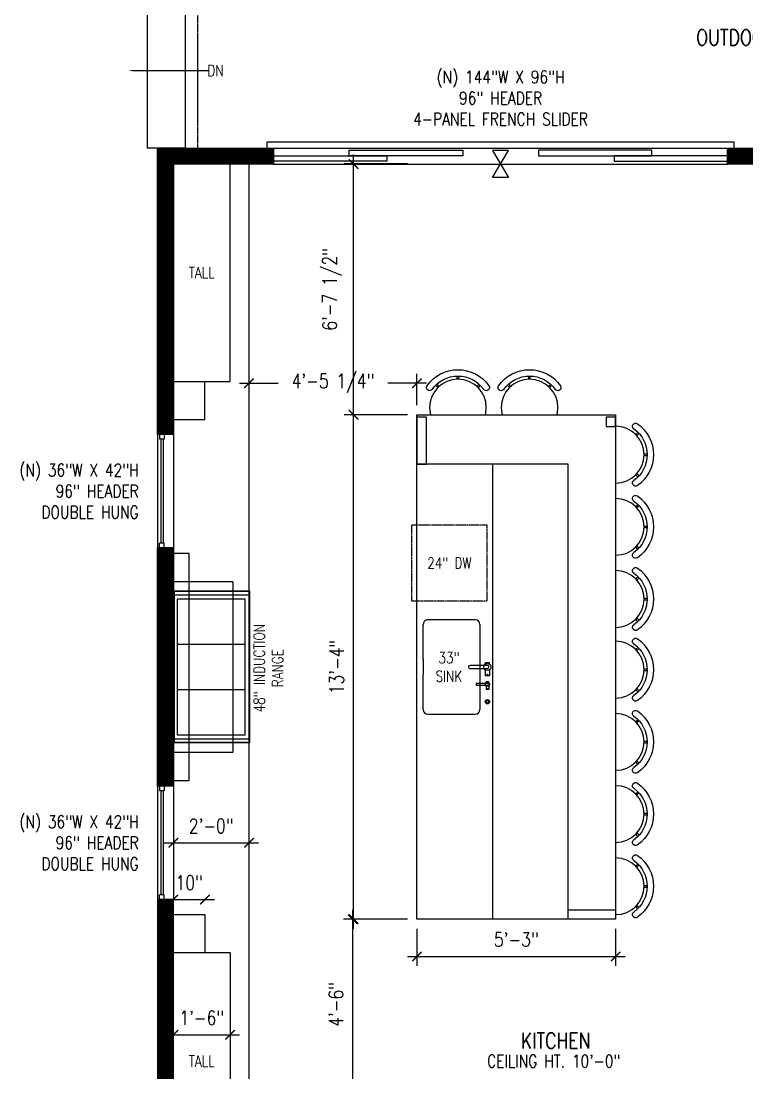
# Model space of a CAD drawing. Header units: inches. Extents: x -1 to 4116, y -71 to 1384.
# Drawn here: x 788 to 1018.2, y 713.4 to 1047 of the extents above; entities that cross this region are included whole.
import ezdxf
from ezdxf import colors
from ezdxf.entities.mleader import LeaderData, LeaderLine
from ezdxf.enums import TextEntityAlignment as Align
from ezdxf.math import Vec2, Vec3

# ---------------------------------------------------------------- set-up
doc = ezdxf.new("R2010")
doc.units = ezdxf.units.IN
doc.header["$MEASUREMENT"] = 0
for name, pattern in [('Center 1_4_', [0.53125, 0.25, -0.09375, 0.09375, -0.09375]), ('DASHDOT', [1, 0.5, -0.25, 0, -0.25]), ('DASHED2', [0.375, 0.25, -0.125]), ('HIDDEN2', [0.1875, 0.125, -0.0625])]:
    doc.linetypes.add(name, pattern=pattern)
doc.layers.get('DEFPOINTS').update_dxf_attribs({"color": 92, "lineweight": 15})
for name, color, linetype in [('A-ANNO', 3, 'Continuous'), ('A-ANNO - NEW', 3, 'Continuous'), ('A-ANNO-CLNG-HT-NEW', 2, 'Continuous'), ('A-ANNO-ROOMTAG-NEW', 2, 'Continuous'), ('A-APPL-NEWW', 1, 'Continuous'), ('A-CASE-BLW', 1, 'HIDDEN2'), ('A-CASE-NEW', 2, 'Continuous'), ('A-CASE-OVER', 1, 'HIDDEN2'), ('A-CLNG-HEAD', 1, 'HIDDEN2'), ('A-DIM-CONS', 2, 'Continuous'), ('A-DOOR-NEW', 2, 'Continuous'), ('A-FLOR-ABOVE', 1, 'DASHDOT'), ('A-FLOR-SILL', 8, 'Continuous'), ('A-FURN', 8, 'Continuous'), ('A-GLAZ', 1, 'Continuous'), ('A-PFIX', 2, 'Continuous'), ('A-WALL-HTCH-F', 252, 'Continuous'), ('A-WALL-NEW', 4, 'Continuous')]:
    doc.layers.add(name, color=color, linetype=linetype)
doc.layers.add('A-FLOR-LEVL', color=2, linetype='Continuous', plot=False)
doc.styles.add('ccTXT', font='ROMANS.shx', dxfattribs={"width": 0.8})
doc.dimstyles.new('DIM48$0', dxfattribs={"dimscale": 48, "dimtxt": 0.09375, "dimasz": 0.0625, "dimexe": 0.0625, "dimexo": 0.0625, "dimgap": 0.0625, "dimtad": 0, "dimdec": 8, "dimrnd": 0.125, "dimzin": 3, "dimdsep": 46, "dimlunit": 4, "dimtxsty": 'ccTXT', "dimblk": 'ARCHTICK', "dimblk1": 'ARCHTICK', "dimblk2": 'ARCHTICK', "dimsah": 1, "dimcen": 0.09375, "dimdle": 0.0625, "dimclrd": 2, "dimclre": 1, "dimclrt": 256, "dimadec": 0, "dimazin": 0, "dimtfac": 0.6, "dimtdec": 4, "dimtix": 1, "dimtmove": 2, "dimatfit": 3, "dimldrblk": 'ARCHTICK', "dimfxl": 1, "dimtvp": 1, "dimfrac": 2, "dimtolj": 1, "dimtzin": 0, "dimarcsym": 0})

# ---------------------------------------------------------------- blocks, each defined once
blk = doc.blocks.new('*U43')
at = {"linetype": 'ByBlock'}
blk.add_lwpolyline([(0, 0), (-36, 0), (-36, -1.75), (0, -1.75)], close=True, dxfattribs=at)
blk = doc.blocks.new('*U35')
at = {"linetype": 'ByBlock'}
blk.add_lwpolyline([(0, 0), (-36, 0), (-36, -1.75), (0, -1.75)], close=True, dxfattribs=at)
blk = doc.blocks.new('*U36')
at = {"linetype": 'ByBlock'}
blk.add_lwpolyline([(0, 0), (-36, 0), (-36, -1.75), (0, -1.75)], close=True, dxfattribs=at)
blk = doc.blocks.new('*U37')
at = {"linetype": 'ByBlock'}
blk.add_lwpolyline([(0, 0), (-36, 0), (-36, -1.75), (0, -1.75)], close=True, dxfattribs=at)
blk = doc.blocks.new('*U4')
for p, q in [((0, 5), (36, 5)), ((0, 5), (36, 5)), ((0, 2.875), (0, 4.375)), ((0, 4.375), (1.5, 4.375)), ((1.5, 2.875), (1.5, 4.375)), ((1.5, 4), (34.5, 4)), ((34.5, 2.875), (34.5, 4.375)), ((36, 4.375), (34.5, 4.375)), ((36, 2.875), (36, 4.375)), ((0, 2.875), (1.5, 2.875)), ((1.5, 3.25), (34.5, 3.25)), ((36, 2.875), (34.5, 2.875))]:
    blk.add_line(p, q)
at = {"flags": 128}
for points in [[(0, 0), (0, 5), (0, 5), (0, 5)], [(36, 0), (36, 5), (36, 5), (36, 5)]]:
    blk.add_lwpolyline(points, dxfattribs=at)
at = {"layer": 'A-FLOR-SILL'}
blk.add_line((0, 0), (36, 0), dxfattribs=at)
at = {"layer": 'A-GLAZ', "color": 8}
blk.add_line((0, 0), (36, 0), dxfattribs=at)
blk = doc.blocks.new('*U22')
at = {"color": 0, "linetype": 'ByBlock'}
for p, q in [((-6.71, 16.92), (-6.01, 16.22)), ((-0.25, 18.5), (-0.25, 19.5)), ((0.25, 18.5), (0.25, 19.5)), ((6.71, 16.92), (6.01, 16.22)), ((-9.49, 14.98), (-9.49, 14.98)), ((-7.07, 16.57), (-6.36, 15.86)), ((7.07, 16.57), (6.36, 15.86)), ((9.49, 14.98), (9.49, 14.98))]:
    blk.add_line(p, q, dxfattribs=at)
blk.add_circle((0, 9.5), 9, dxfattribs=at)
for centre, radius, start, end in [((0, 9.5), 12, 35.2159, 144.7841), ((0, 9.5), 10, 35.2159, 144.7841), ((-8.99, 15.84), 1, 144.7841, 240), ((-8.99, 15.84), 1, 240, 324.7841), ((8.99, 15.84), 1, 215.2159, 300), ((8.99, 15.84), 1, 300, 35.2159)]:
    blk.add_arc(centre, radius, start, end, dxfattribs=at)
blk = doc.blocks.new('*U20')
at = {"color": 0, "linetype": 'ByBlock'}
for p, q in [((-0.9, 0.71), (-1.35, 0.71)), ((-1.35, 0.71), (-1.35, -0.71)), ((-0.5, 0), (-0.5, -5.5)), ((0.5, -5.5), (0.5, 0)), ((0.9, 0.71), (2.81, 0.71)), ((2.81, 0.71), (2.81, -0.71)), ((-0.9, -0.71), (-1.35, -0.71)), ((0.9, -0.71), (2.81, -0.71))]:
    blk.add_line(p, q, dxfattribs=at)
blk.add_circle((0, 0), 1.14, dxfattribs=at)
blk.add_circle((2.34, 0), 0.107)
for centre, start, end in [((0, 0), 0, 180), ((0, -5.5), 180, 0)]:
    blk.add_arc(centre, 0.5, start, end, dxfattribs=at)
blk = doc.blocks.new('*U236')
at = {"color": 0, "linetype": 'ByBlock'}
for p, q in [((4.5, 2.5), (4.5, 13.5)), ((22.46, 13.5), (22.46, 2.5)), ((4.5, -13.5), (4.5, -2.5)), ((22.46, -2.5), (22.46, -13.5))]:
    blk.add_line(p, q, dxfattribs=at)
at = {"color": 0}
for p, q in [((20.96, 15), (6, 15)), ((4.5, -2.5), (4.5, 2.5)), ((22.46, -2.5), (22.46, 2.5)), ((6, -15), (20.96, -15))]:
    blk.add_line(p, q, dxfattribs=at)
at = {"color": 0, "linetype": 'ByBlock'}
for centre, start, end in [((6, 13.5), 90, 180), ((20.96, 13.5), 0, 90), ((6, -13.5), 180, 270), ((20.96, -13.5), 270, 0)]:
    blk.add_arc(centre, 1.5, start, end, dxfattribs=at)
blk = doc.blocks.new('*U288')
at = {"layer": 'A-FLOR-SILL'}
blk.add_line((-72, 0), (72, 0), dxfattribs=at)
blk.add_lwpolyline([(-2.51, 4.32), (2.51, -4.32), (-2.51, -4.32), (2.51, 4.32)], close=True, dxfattribs=at)
blk = doc.blocks.new('_ArchTick')
at = {"color": 0, "linetype": 'ByBlock', "const_width": 0.15}
blk.add_lwpolyline([(-0.5, -0.5), (0.5, 0.5)], dxfattribs=at)
blk = doc.blocks.new('*D531')
at = {"layer": 'A-DIM-CONS', "color": 2, "lineweight": -2, "transparency": 16777216}
blk.add_line((893.47, 759.13), (893.47, 925.1), dxfattribs=at)
at = {"layer": 'A-DIM-CONS', "color": 1, "lineweight": -2, "transparency": 16777216}
for p, q in [((910.56, 922.1), (890.47, 922.1)), ((910.56, 762.13), (890.47, 762.13))]:
    blk.add_line(p, q, dxfattribs=at)
at = {"layer": 'DEFPOINTS', "color": 0, "transparency": 16777216}
for p in [(893.47, 922.1), (913.56, 922.1, -41), (913.56, 762.13, -41)]:
    blk.add_point(p, dxfattribs=at)
at = {"layer": 'A-DIM-CONS', "color": 2, "lineweight": -2, "transparency": 16777216, "xscale": 3, "yscale": 3, "zscale": 3}
for p, rotation in [((893.47, 922.1), 90), ((893.47, 762.13), 270)]:
    blk.add_blockref('_ArchTick', p, dxfattribs=dict(at, rotation=rotation))
at = {"layer": 'A-DIM-CONS', "transparency": 16777216, "insert": (888.12, 842.12), "char_height": 4.5, "attachment_point": 5, "rotation": 90, "style": 'ccTXT'}
blk.add_mtext('\\A1;13\'-4"', dxfattribs=at)
blk = doc.blocks.new('*D532')
at = {"layer": 'A-DIM-CONS', "color": 1, "lineweight": -2, "transparency": 16777216}
for p, q in [((913.56, 759.13), (913.56, 747.33)), ((976.56, 759.13), (976.56, 747.33))]:
    blk.add_line(p, q, dxfattribs=at)
at = {"layer": 'A-DIM-CONS', "color": 2, "lineweight": -2, "transparency": 16777216}
blk.add_line((910.56, 750.33), (979.56, 750.33), dxfattribs=at)
at = {"layer": 'DEFPOINTS', "color": 0, "transparency": 16777216}
for p in [(913.56, 762.13, -41), (976.56, 762.13, -41), (976.56, 750.33)]:
    blk.add_point(p, dxfattribs=at)
at = {"layer": 'A-DIM-CONS', "color": 2, "lineweight": -2, "transparency": 16777216, "xscale": 3, "yscale": 3, "zscale": 3, "rotation": 180}
blk.add_blockref('_ArchTick', (913.56, 750.33), dxfattribs=at)
at = {"layer": 'A-DIM-CONS', "color": 2, "lineweight": -2, "transparency": 16777216, "xscale": 3, "yscale": 3, "zscale": 3}
blk.add_blockref('_ArchTick', (976.56, 750.33), dxfattribs=at)
at = {"layer": 'A-DIM-CONS', "transparency": 16777216, "insert": (945.06, 755.68), "char_height": 4.5, "attachment_point": 5, "style": 'ccTXT'}
blk.add_mtext('\\A1;5\'-3"', dxfattribs=at)
blk = doc.blocks.new('*D533')
at = {"layer": 'A-DIM-CONS', "color": 2, "lineweight": -2, "transparency": 16777216}
blk.add_line((833.31, 786.37), (863.31, 786.37), dxfattribs=at)
at = {"layer": 'DEFPOINTS', "color": 0, "transparency": 16777216}
for p in [(836.31, 786.37, 41), (860.31, 786.37), (860.31, 786.37)]:
    blk.add_point(p, dxfattribs=at)
at = {"layer": 'A-DIM-CONS', "color": 2, "lineweight": -2, "transparency": 16777216, "xscale": 3, "yscale": 3, "zscale": 3, "rotation": 180}
blk.add_blockref('_ArchTick', (836.31, 786.37), dxfattribs=at)
at = {"layer": 'A-DIM-CONS', "color": 2, "lineweight": -2, "transparency": 16777216, "xscale": 3, "yscale": 3, "zscale": 3}
blk.add_blockref('_ArchTick', (860.31, 786.37), dxfattribs=at)
at = {"layer": 'A-DIM-CONS', "transparency": 16777216, "insert": (848.31, 791.72), "char_height": 4.5, "attachment_point": 5, "style": 'ccTXT'}
blk.add_mtext('\\A1;2\'-0"', dxfattribs=at)
blk = doc.blocks.new('*D534')
at = {"layer": 'A-DIM-CONS', "color": 2, "lineweight": -2, "transparency": 16777216}
for p, q in [((836.31, 768.37), (833.31, 768.37)), ((836.31, 768.37), (846.31, 768.37)), ((846.31, 768.37), (849.31, 768.37))]:
    blk.add_line(p, q, dxfattribs=at)
at = {"layer": 'DEFPOINTS', "color": 0, "transparency": 16777216}
for p in [(836.31, 768.37), (846.31, 768.37, -41), (846.31, 768.37)]:
    blk.add_point(p, dxfattribs=at)
at = {"layer": 'A-DIM-CONS', "color": 2, "lineweight": -2, "transparency": 16777216, "xscale": 3, "yscale": 3, "zscale": 3}
blk.add_blockref('_ArchTick', (836.31, 768.37), dxfattribs=at)
at = {"layer": 'A-DIM-CONS', "color": 2, "lineweight": -2, "transparency": 16777216, "xscale": 3, "yscale": 3, "zscale": 3, "rotation": 180}
blk.add_blockref('_ArchTick', (846.31, 768.37), dxfattribs=at)
at = {"layer": 'A-DIM-CONS', "transparency": 16777216, "insert": (841.31, 773.72), "char_height": 4.5, "attachment_point": 5, "style": 'ccTXT'}
blk.add_mtext('\\A1;10"', dxfattribs=at)
blk = doc.blocks.new('*D535')
at = {"layer": 'A-DIM-CONS', "color": 2, "lineweight": -2, "transparency": 16777216}
for p, q in [((836.31, 725.49), (833.31, 725.49)), ((836.31, 725.49), (854.31, 725.49)), ((854.31, 725.49), (857.31, 725.49))]:
    blk.add_line(p, q, dxfattribs=at)
at = {"layer": 'DEFPOINTS', "color": 0, "transparency": 16777216}
for p in [(836.31, 725.49), (854.31, 725.49, -41), (854.31, 725.49)]:
    blk.add_point(p, dxfattribs=at)
at = {"layer": 'A-DIM-CONS', "color": 2, "lineweight": -2, "transparency": 16777216, "xscale": 3, "yscale": 3, "zscale": 3}
blk.add_blockref('_ArchTick', (836.31, 725.49), dxfattribs=at)
at = {"layer": 'A-DIM-CONS', "color": 2, "lineweight": -2, "transparency": 16777216, "xscale": 3, "yscale": 3, "zscale": 3, "rotation": 180}
blk.add_blockref('_ArchTick', (854.31, 725.49), dxfattribs=at)
at = {"layer": 'A-DIM-CONS', "transparency": 16777216, "insert": (845.31, 730.85), "char_height": 4.5, "attachment_point": 5, "style": 'ccTXT'}
blk.add_mtext('\\A1;1\'-6"', dxfattribs=at)
blk = doc.blocks.new('*D536')
at = {"layer": 'A-DIM-CONS', "color": 2, "lineweight": -2, "transparency": 16777216}
blk.add_line((893.22, 705.12), (893.22, 765.13), dxfattribs=at)
at = {"layer": 'A-DIM-CONS', "color": 1, "lineweight": -2, "transparency": 16777216}
for p, q in [((910.56, 762.13), (890.22, 762.13)), ((904.56, 708.12), (890.22, 708.12))]:
    blk.add_line(p, q, dxfattribs=at)
at = {"layer": 'DEFPOINTS', "color": 0, "transparency": 16777216}
for p in [(893.22, 762.13), (913.56, 762.13, -41), (907.56, 708.12)]:
    blk.add_point(p, dxfattribs=at)
at = {"layer": 'A-DIM-CONS', "color": 2, "lineweight": -2, "transparency": 16777216, "xscale": 3, "yscale": 3, "zscale": 3}
for p, rotation in [((893.22, 762.13), 90), ((893.22, 708.12), 270)]:
    blk.add_blockref('_ArchTick', p, dxfattribs=dict(at, rotation=rotation))
at = {"layer": 'A-DIM-CONS', "transparency": 16777216, "insert": (887.87, 735.12), "char_height": 4.5, "attachment_point": 5, "rotation": 90, "style": 'ccTXT'}
blk.add_mtext('\\A1;4\'-6"', dxfattribs=at)
blk = doc.blocks.new('*D537')
at = {"layer": 'A-DIM-CONS', "color": 2, "lineweight": -2, "transparency": 16777216}
blk.add_line((893.47, 919.1), (893.47, 1004.62), dxfattribs=at)
at = {"layer": 'A-DIM-CONS', "color": 1, "lineweight": -2, "transparency": 16777216}
for p, q in [((910.56, 1001.62), (890.47, 1001.62)), ((910.56, 922.1), (890.47, 922.1))]:
    blk.add_line(p, q, dxfattribs=at)
at = {"layer": 'DEFPOINTS', "color": 0, "transparency": 16777216}
for p in [(893.47, 1001.62), (913.56, 1001.62), (913.56, 922.1, -41)]:
    blk.add_point(p, dxfattribs=at)
at = {"layer": 'A-DIM-CONS', "color": 2, "lineweight": -2, "transparency": 16777216, "xscale": 3, "yscale": 3, "zscale": 3}
for p, rotation in [((893.47, 1001.62), 90), ((893.47, 922.1), 270)]:
    blk.add_blockref('_ArchTick', p, dxfattribs=dict(at, rotation=rotation))
at = {"layer": 'A-DIM-CONS', "transparency": 16777216, "insert": (886.62, 961.86), "char_height": 4.5, "attachment_point": 5, "rotation": 90, "style": 'ccTXT'}
blk.add_mtext('\\A1;6\'-7 1/2"', dxfattribs=at)
blk = doc.blocks.new('*D538')
at = {"layer": 'A-DIM-CONS', "color": 1, "lineweight": -2, "transparency": 16777216}
blk.add_line((913.56, 925.1), (913.56, 935.08), dxfattribs=at)
at = {"layer": 'A-DIM-CONS', "color": 2, "lineweight": -2, "transparency": 16777216}
for p, q in [((857.31, 932.08), (869.54, 932.08)), ((916.56, 932.08), (904.34, 932.08))]:
    blk.add_line(p, q, dxfattribs=at)
at = {"layer": 'DEFPOINTS', "color": 0, "transparency": 16777216}
for p in [(860.31, 932.08), (860.31, 932.08), (913.56, 922.1, -41)]:
    blk.add_point(p, dxfattribs=at)
at = {"layer": 'A-DIM-CONS', "color": 2, "lineweight": -2, "transparency": 16777216, "xscale": 3, "yscale": 3, "zscale": 3, "rotation": 180}
blk.add_blockref('_ArchTick', (860.31, 932.08), dxfattribs=at)
at = {"layer": 'A-DIM-CONS', "color": 2, "lineweight": -2, "transparency": 16777216, "xscale": 3, "yscale": 3, "zscale": 3}
blk.add_blockref('_ArchTick', (913.56, 932.08), dxfattribs=at)
at = {"layer": 'A-DIM-CONS', "transparency": 16777216, "insert": (886.94, 932.08), "char_height": 4.5, "attachment_point": 5, "style": 'ccTXT'}
blk.add_mtext('\\A1;4\'-5 1/4"', dxfattribs=at)

msp = doc.modelspace()

# ---------------------------------------------------------------- hatches: boundary and pattern name
at = {"layer": 'A-WALL-HTCH-F'}
h = msp.add_hatch(dxfattribs=at)
h.set_pattern_fill('ANSI31', color=256)
h.set_pattern_definition([(45, (344.39756, 69.81976), (-0.088388348, 0.088388348), [])])
h.paths.add_polyline_path([(868.06377117, 1221.86544828), (844.06377117, 1221.86544828), (844.06377117, 1197.86544828), (868.06377117, 1197.86544828)])
h.paths.add_polyline_path([(864.56377117, 1201.36544828), (847.56377117, 1201.36544828), (847.56377117, 1218.36544828), (864.56377117, 1218.36544828)], flags=16)
h.paths.add_polyline_path([(1028.06377117, 1221.86544828), (1004.06377117, 1221.86544828), (1004.06377117, 1197.86544828), (1028.06377117, 1197.86544828)])
h.paths.add_polyline_path([(1007.56377117, 1218.36544828), (1024.56377117, 1218.36544828), (1024.56377117, 1201.36544828), (1007.56377117, 1201.36544828)], flags=16)
h.paths.add_polyline_path([(1188.06377117, 1221.86544828), (1164.06377117, 1221.86544828), (1164.06377117, 1197.86544828), (1188.06377117, 1197.86544828)])
h.paths.add_polyline_path([(1167.56377117, 1218.36544828), (1184.56377117, 1218.36544828), (1184.56377117, 1201.36544828), (1167.56377117, 1201.36544828)], flags=16)
h.paths.add_polyline_path([(1044.06377117, 273.86544828), (1020.06377117, 273.86544828), (1020.06377117, 249.86544828), (1044.06377117, 249.86544828)])
h.paths.add_polyline_path([(1040.56377117, 253.36544828), (1023.56377117, 253.36544828), (1023.56377117, 270.36544828), (1040.56377117, 270.36544828)], flags=16)
h.paths.add_polyline_path([(1163.31377117, 273.86544828), (1152.06377117, 273.86544828), (1152.06377117, 249.86544828), (1163.31377117, 249.86544828), (1163.31377117, 253.36544828), (1155.56377117, 253.36544828), (1155.56377117, 270.36544828), (1163.31377117, 270.36544828)])
h.paths.add_polyline_path([(856.06377117, 326.11544828), (836.31377117, 326.11544828), (836.31377117, 350.07893897), (831.31377117, 350.07893897), (831.31377117, 321.11544828), (856.06377117, 321.11544828)])
h.paths.add_polyline_path([(908.06377117, 326.11544828), (904.06377117, 326.11544828), (904.06377117, 321.11544828), (908.06377117, 321.11544828)])
h.paths.add_polyline_path([(960.06377117, 326.11544828), (956.06377117, 326.11544828), (956.06377117, 321.11544828), (960.06377117, 321.11544828)])
h.paths.add_polyline_path([(836.31377117, 460.1519576), (831.31377117, 460.1519576), (831.31377117, 374.07893897), (836.31377117, 374.07893897)])
h.paths.add_polyline_path([(1212.56377117, 504.36544828), (1167.56377117, 504.36544828), (1167.56377117, 504.86544828), (1164.06377117, 504.86544828), (1164.06377117, 501.36544828), (1166.06377117, 501.36544828), (1166.06377117, 503.63852295), (1167.56377117, 503.63852295), (1167.56377117, 501.36544828), (1204.56377117, 501.36544828), (1204.56377117, 500.86544828), (1208.06377117, 500.86544828), (1208.06377117, 501.36544828), (1212.56377117, 501.36544828)], flags=17)
h.paths.add_polyline_path([(1212.56377117, 504.86544828), (1204.56377117, 504.86544828), (1186.06377117, 504.86544828), (1186.06377117, 504.36544828), (1212.56377117, 504.36544828)], flags=16)
edge = h.paths.add_edge_path(flags=17)
edge.add_line((1212.56488726, 505.11544828), (1186.06377117, 505.11544828))
edge.add_line((1186.06377117, 505.11544828), (1186.06377117, 504.86544828))
edge.add_line((1186.06377117, 504.86544828), (1204.56377117, 504.86544828))
edge.add_line((1204.56377117, 504.86544828), (1212.56377117, 504.86544828))
edge.add_arc((1240.56377117, 504.86544828), 28, 179.4884237428, 180, ccw=False)
h.paths.add_polyline_path([(1172.56377117, 681.86544828), (1167.56377117, 681.86544828), (1167.56377117, 704.36544828), (1172.56377117, 704.36544828)], flags=16)
h.paths.add_polyline_path([(1208.06377117, 500.86544828), (1204.56377117, 500.86544828), (1204.56377117, 500.11544828), (1208.06377117, 500.11544828)], flags=17)
h.paths.add_polyline_path([(1172.81377117, 495.86544828), (1172.06377117, 495.86544828), (1172.06377117, 486.86544828), (1172.81377117, 486.86544828)], flags=17)
h.paths.add_polyline_path([(1172.81377117, 500.11544828), (1204.56377117, 500.11544828), (1204.56377117, 500.86544828), (1172.06377117, 500.86544828), (1172.06377117, 495.86544828), (1172.81377117, 495.86544828)], flags=16)
h.paths.add_polyline_path([(1172.06377117, 486.86544828), (1167.56377117, 486.86544828), (1167.56377117, 478.86544828), (1172.06377117, 478.86544828)], flags=17)
h.paths.add_polyline_path([(1172.81377117, 486.86544828), (1172.06377117, 486.86544828), (1172.06377117, 482.86544828), (1172.81377117, 482.86544828)], flags=17)
h.paths.add_polyline_path([(1172.81377117, 482.86544828), (1172.06377117, 482.86544828), (1172.06377117, 478.86544828), (1172.81377117, 478.86544828)], flags=17)
h.paths.add_polyline_path([(1167.56377117, 501.36544828), (1166.06377117, 501.36544828), (1166.06377117, 478.86544828), (1167.56377117, 478.86544828)], flags=17)
h.paths.add_polyline_path([(1166.06377117, 486.86544828), (1164.06377117, 486.86544828), (1164.06377117, 478.86544828), (1166.06377117, 478.86544828)], flags=17)
h.paths.add_polyline_path([(1164.06377117, 504.36544828), (1163.31377117, 504.36544828), (1163.31377117, 478.86544828), (1164.06377117, 478.86544828)], flags=17)
h.paths.add_polyline_path([(1166.06377117, 495.86544828), (1164.06377117, 495.86544828), (1164.06377117, 486.86544828), (1166.06377117, 486.86544828)], flags=17)
h.paths.add_polyline_path([(1166.06377117, 501.36544828), (1164.06377117, 501.36544828), (1164.06377117, 495.86544828), (1166.06377117, 495.86544828)], flags=17)
h.paths.add_polyline_path([(1172.06377117, 500.86544828), (1204.56377117, 500.86544828), (1204.56377117, 501.36544828), (1167.56377117, 501.36544828), (1167.56377117, 495.86544828), (1172.06377117, 495.86544828)], flags=17)
h.paths.add_polyline_path([(1172.06377117, 495.86544828), (1167.56377117, 495.86544828), (1167.56377117, 486.86544828), (1172.06377117, 486.86544828)], flags=17)
h.paths.add_polyline_path([(1167.56377117, 503.63852295), (1166.06377117, 503.63852295), (1166.06377117, 501.36544828), (1167.56377117, 501.36544828)], flags=16)
h.paths.add_polyline_path([(1168.31377117, 554.11544828), (1190.31377117, 554.11544828), (1190.31377117, 580.36544828), (1185.31377117, 580.36544828), (1185.31377117, 559.11544828), (1163.31377117, 559.11544828), (1163.31377117, 506.36544828), (1164.06377117, 506.36544828), (1164.06377117, 504.86544828), (1175.06377117, 504.86544828), (1175.06377117, 505.11544828), (1168.31377117, 505.11544828)], flags=17)
h.paths.add_polyline_path([(1164.06377117, 504.86544828), (1164.06377117, 506.36544828), (1163.31377117, 506.36544828), (1163.31377117, 504.36544828), (1164.06377117, 504.36544828)], flags=17)
h.paths.add_polyline_path([(1175.06377117, 504.86544828), (1167.56377117, 504.86544828), (1167.56377117, 504.36544828), (1175.06377117, 504.36544828)], flags=16)
h.paths.add_polyline_path([(1186.06377117, 504.86544828), (1175.06377117, 504.86544828), (1175.06377117, 504.36544828), (1186.06377117, 504.36544828)], flags=16)
h.paths.add_polyline_path([(1186.06377117, 505.11544828), (1175.06377117, 505.11544828), (1175.06377117, 504.86544828), (1186.06377117, 504.86544828)], flags=16)
h.paths.add_polyline_path([(1168.31377117, 418.1169859), (1168.31377117, 444.36544828), (1172.81914228, 444.36544828), (1172.81914228, 423.11544828), (1209.06377117, 423.11544828), (1209.06377117, 418.1169859)])
h.paths.add_polyline_path([(1253.06914228, 423.1169859), (1241.06377117, 423.1169859), (1241.06377117, 418.11544828), (1253.06914228, 418.11544828)])
h.paths.add_polyline_path([(1244.31377117, 398.11544828), (1249.31377117, 398.11544828), (1249.31377117, 394.1169859), (1288.81377117, 394.1169859), (1288.81377117, 398.11544828), (1293.81913633, 398.11536314), (1293.82618755, 360.6163898), (1288.8191421, 360.6163898), (1288.8191421, 389.1169859), (1244.31377117, 389.1169859)])
h.paths.add_polyline_path([(1288.81914228, 436.11544828), (1288.81914228, 423.1169859), (1285.06914228, 423.1169859), (1285.06914228, 418.1169859), (1288.81377117, 418.1169859), (1288.81377117, 403.11544828), (1293.81914228, 403.11544816), (1293.81914109, 436.11544828)])
h.paths.add_polyline_path([(1288.81914228, 441.11544828), (1288.81914228, 445.61544828), (1293.81377117, 445.61544828), (1293.81377117, 441.11544828)])
h.paths.add_polyline_path([(1336.31377117, 441.11544828), (1368.31377117, 441.11544828), (1368.31377117, 436.11544828), (1365.81377117, 436.11544828), (1365.81377117, 398.11544828), (1357.31377117, 398.11544828), (1357.31377117, 403.11544828), (1360.81377117, 403.11544828), (1360.81377117, 436.11544828), (1336.31377117, 436.11544828)])
h.paths.add_polyline_path([(1168.31377099, 325.11792741), (1288.8191421, 325.11792741), (1288.8191421, 328.6163898), (1293.81795388, 328.61630476), (1293.81795388, 319.11792741), (1168.31377099, 319.11792741)])
h.paths.add_polyline_path([(1483.81377117, 460.36544828), (1488.81377117, 460.36544828), (1488.81377117, 470.61544828), (1483.81377117, 470.61544828)])
h.paths.add_polyline_path([(1483.81377117, 561.61544828), (1488.81377117, 561.61544828), (1488.81377117, 603.61544828), (1483.81377117, 603.61544828), (1483.81377117, 577.11544828), (1315.81377117, 577.11544828), (1315.81377117, 677.61544828), (1310.81377117, 677.61544828), (1310.81377117, 571.11544828), (1307.56377117, 571.11544828), (1307.56377117, 566.11544828), (1315.81377117, 566.11544828), (1315.81377117, 572.11544828), (1483.81377117, 572.11544828), (1483.81377117, 561.61544828), (1488.81377117, 561.61544828)])
h.paths.add_polyline_path([(1308.81377116, 682.61544828), (1308.81377116, 708.61544828), (1370.56377117, 708.61544828), (1370.56377117, 707.36544828), (1339.56377117, 707.36544828), (1339.56377117, 704.86544828), (1370.56377117, 704.86544828), (1370.56377117, 703.61544828), (1315.81377117, 703.61544828), (1315.81377117, 682.61544828), (1311.56377117, 682.61544828), (1311.56377117, 702.11544828), (1311.56377117, 682.61544828)])
h.paths.add_polyline_path([(1483.81377117, 734.36544828), (1483.81377117, 708.61544828), (1429.06377117, 708.61544828), (1429.06377117, 707.36544828), (1459.31377117, 707.36544828), (1459.31377117, 704.86544828), (1429.06377117, 704.86544828), (1429.06377117, 703.61544828), (1483.81377117, 703.61544828), (1483.81377117, 681.86544828), (1488.81377117, 681.86544828), (1488.81377117, 734.36544828)])
h.paths.add_polyline_path([(1483.81377117, 830.36544828), (1483.81377117, 782.36544828), (1488.81377117, 782.36544828), (1488.81377117, 811.61544828), (1506.81377117, 811.61544828), (1506.81377117, 897.11544828), (1488.81377117, 897.11544828), (1488.81377117, 926.36544828), (1483.81377117, 926.36544828), (1483.81377117, 878.36544828), (1488.06377117, 878.36544828), (1488.06377117, 892.86544828), (1502.56377117, 892.86544828), (1502.56377117, 815.86544828), (1488.06377117, 815.86544828), (1488.06377117, 830.36544828)])
h.paths.add_polyline_path([(1398.06377117, 1001.61544828), (1398.06377117, 1006.61544828), (1488.81377117, 1006.61544828), (1488.81377117, 974.36544828), (1483.81377117, 974.36544828), (1483.81377117, 1001.61544828), (1414.06377117, 1001.61544828)])
h.paths.add_polyline_path([(1172.06377117, 1006.61544828), (1254.06377117, 1006.61544828), (1254.06377117, 1001.61544828), (1172.06377117, 1001.61544828)])
h.paths.add_polyline_path([(1012.06377117, 1006.61544828), (1028.06377117, 1006.61544828), (1028.06377117, 1001.61544828), (1012.06377117, 1001.61544828)])
h.paths.add_polyline_path([(868.06377117, 1006.61544828), (868.06377117, 1001.61544828), (836.31377117, 1001.61544828), (836.31377117, 915.86544828), (831.31377117, 915.86544828), (831.31377117, 1006.61544828)])
h.paths.add_polyline_path([(831.31377117, 879.86544828), (836.31377117, 879.86544828), (836.31377117, 804.36544828), (831.31377117, 804.36544828)])
h.paths.add_polyline_path([(831.31377117, 768.36544828), (831.31377117, 671.36544828), (836.31377117, 671.36544828), (836.31377117, 677.61544828), (867.56377117, 677.61544828), (867.56377117, 678.86544828), (835.31377117, 678.86544828), (835.31377117, 681.36544828), (867.56377117, 681.36544828), (867.56377117, 682.61544828), (836.31377117, 682.61544828), (836.31377117, 768.36544828)])
h.paths.add_polyline_path([(899.56377117, 682.61544828), (976.06377117, 682.61544828), (976.06377117, 677.61544828), (976.31377117, 677.61544828), (976.31377117, 647.36544828), (971.31377117, 647.36544828), (971.31377117, 677.61544828), (899.56377117, 677.61544828)])
h.paths.add_polyline_path([(1027.81377117, 508.11544828), (1027.81377117, 443.11544828), (1032.81377117, 443.11544828), (1032.81377117, 669.11544828), (1038.81377117, 669.11544828), (1038.81377117, 677.61544828), (1034.56377117, 677.61544828), (1034.56377117, 673.36544828), (1032.06377117, 673.36544828), (1032.06377117, 677.61544828), (1027.81377117, 677.61544828), (1027.81377117, 577.11544828), (976.31377117, 577.11544828), (976.31377117, 605.36544828), (971.31377117, 605.36544828), (971.31377117, 577.11544828), (836.31377117, 577.11544828), (836.31377117, 639.36544828), (831.31377117, 639.36544828), (831.31377117, 560.61544828), (836.31377117, 560.61544828), (836.31377117, 572.11544828), (911.31377117, 572.11544828), (911.31377117, 544.11544828), (912.56377117, 544.11544828), (912.56377117, 573.11544828), (915.06377117, 573.11544828), (915.06377117, 544.11544828), (916.31377117, 544.11544828), (916.31377117, 572.11544828), (958.31377117, 572.11544828), (958.31377117, 513.11544828), (955.06377117, 513.11544828), (955.06377117, 508.11544828), (966.56377117, 508.11544828), (966.56377117, 513.11544828), (963.31377117, 513.11544828), (963.31377117, 572.11544828), (1027.81377117, 572.11544828), (1027.81377117, 513.11544828), (996.56377117, 513.11544828), (996.56377117, 508.11544828)])
h.paths.add_polyline_path([(916.31377117, 513.11544828), (925.06377117, 513.11544828), (925.06377117, 508.11544828), (836.31377117, 508.11544828), (836.31377117, 484.1519576), (831.31377117, 484.1519576), (831.31377117, 524.61544828), (836.31377117, 524.61544828), (836.31377117, 513.11544828), (911.31377117, 513.11544828), (911.31377117, 516.11544828), (916.31377117, 516.11544828)], flags=17)
h.paths.add_polyline_path([(1027.81377117, 326.11544828), (1027.81377117, 345.86544828), (1032.81377117, 345.86544828), (1032.81377117, 350.11544828), (1074.06377117, 350.11544828), (1074.06377117, 345.11544828), (1032.81377117, 345.11544828), (1032.81377117, 321.11544828), (1008.06377117, 321.11544828), (1008.06377117, 326.11544828)])
h.paths.add_polyline_path([(1122.06377117, 350.11544828), (1163.31377117, 350.11544828), (1163.31377117, 345.11544828), (1122.06377117, 345.11544828)])
h.paths.add_polyline_path([(1032.81377117, 682.61544828), (1032.81377117, 708.61544828), (1019.31377117, 708.61544828), (1019.31377117, 682.61544828), (1023.56377117, 682.61544828), (1023.56377117, 703.61544828), (1028.56377117, 703.61544828), (1028.56377117, 682.61544828)])
h.paths.add_polyline_path([(1027.81377119, 383.11544828), (1032.81377117, 383.11544828), (1032.81377117, 353.36544828), (1027.81377119, 353.36544828)])
h.paths.add_polyline_path([(1164.06377117, 673.36544828), (1161.56377117, 673.36544828), (1161.56377117, 678.36544828), (1164.06377117, 678.36544828)], flags=16)
edge = h.paths.add_edge_path()
edge.add_line((1293.81377117, 505.11544828), (1272.81377117, 505.11544828))
edge.add_line((1272.81377117, 505.11544828), (1272.81377117, 511.61544828))
edge.add_line((1272.81377117, 511.61544828), (1267.81377117, 511.61544828))
edge.add_line((1267.81377117, 511.61544828), (1267.81377117, 505.11544828))
edge.add_line((1267.81377117, 505.11544828), (1244.31377117, 505.11544828))
edge.add_line((1244.31377117, 505.11544828), (1244.31377117, 566.11544828))
edge.add_line((1244.31377117, 566.11544828), (1267.81377117, 566.11544828))
edge.add_line((1267.81377117, 566.11544828), (1267.81377117, 559.61544828))
edge.add_line((1267.81377117, 559.61544828), (1272.81377117, 559.61544828))
edge.add_line((1272.81377117, 559.61544828), (1272.81377117, 566.11544828))
edge.add_line((1272.81377117, 566.11544828), (1277.56377117, 566.11544828))
edge.add_line((1277.56377117, 566.11544828), (1277.56377117, 571.11544828))
edge.add_line((1277.56377117, 571.11544828), (1244.31377117, 571.11544828))
edge.add_line((1244.31377117, 571.11544828), (1244.31377117, 677.61544828))
edge.add_line((1244.31377117, 677.61544828), (1243.06377117, 677.61544828))
edge.add_line((1243.06377117, 677.61544828), (1243.06377117, 682.61544828))
edge.add_line((1243.06377117, 682.61544828), (1176.81377117, 682.61544828))
edge.add_line((1176.81377117, 682.61544828), (1176.81377117, 708.61544828))
edge.add_line((1176.81377117, 708.61544828), (1163.31377117, 708.61544828))
edge.add_line((1163.31377117, 708.61544828), (1163.31377117, 682.61544828))
edge.add_line((1163.31377117, 682.61544828), (1157.31377117, 682.61544828))
edge.add_line((1157.31377117, 682.61544828), (1157.31377117, 669.11544828))
edge.add_line((1157.31377117, 669.11544828), (1163.31377117, 669.11544828))
edge.add_line((1163.31377117, 669.11544828), (1163.31377117, 665.86544828))
edge.add_line((1163.31377117, 665.86544828), (1168.31377117, 665.86544828))
edge.add_line((1168.31377117, 665.86544828), (1168.31377117, 677.61544828))
edge.add_line((1168.31377117, 677.61544828), (1239.31377117, 677.61544828))
edge.add_line((1239.31377117, 677.61544828), (1239.31377117, 618.61544828))
edge.add_line((1239.31377117, 618.61544828), (1190.31377117, 618.61544828))
edge.add_line((1190.31377117, 618.61544828), (1190.31377117, 628.61544828))
edge.add_line((1190.31377117, 628.61544828), (1168.31377117, 628.61544828))
edge.add_line((1168.31377117, 628.61544828), (1168.31377117, 635.86544828))
edge.add_line((1168.31377117, 635.86544828), (1163.31377117, 635.86544828))
edge.add_line((1163.31377117, 635.86544828), (1163.31377117, 623.61544828))
edge.add_line((1163.31377117, 623.61544828), (1185.31377117, 623.61544828))
edge.add_line((1185.31377117, 623.61544828), (1185.31377117, 610.36544828))
edge.add_line((1185.31377117, 610.36544828), (1190.31377117, 610.36544828))
edge.add_line((1190.31377117, 610.36544828), (1190.31377117, 613.61544828))
edge.add_line((1190.31377117, 613.61544828), (1239.31377117, 613.61544828))
edge.add_line((1239.31377117, 613.61544828), (1239.31377117, 505.11544828))
edge.add_line((1239.31377117, 505.11544828), (1212.56488726, 505.11544828))
edge.add_arc((1240.56377117, 504.86544828), 28.00000001, 179.4884237429, 179.9999999999)
edge.add_line((1212.56377117, 504.86544828), (1212.56377117, 501.36544828))
edge.add_line((1212.56377117, 501.36544828), (1208.06377117, 501.36544828))
edge.add_line((1208.06377117, 501.36544828), (1208.06377117, 500.11544828))
edge.add_line((1208.06377117, 500.11544828), (1288.81377117, 500.11544828))
edge.add_line((1288.81377117, 500.11544828), (1288.81377117, 477.61544828))
edge.add_line((1288.81377117, 477.61544828), (1293.81377117, 477.61544828))
edge.add_line((1293.81377117, 477.61544828), (1293.81377117, 505.11544828))

# ---------------------------------------------------------------- linework, layer by layer
at = {"layer": 'A-APPL-NEWW'}
for p, q in [((837.56377117, 849.30034885, 0.27330226), (859.06377117, 849.30034885, 0.27330226)), ((837.56377117, 834.96701551, 0.27330226), (859.06377117, 834.96701551, 0.27330226))]:
    msp.add_line(p, q, dxfattribs=at)
at = {"layer": 'A-APPL-NEWW', "linetype": 'DASHED2', "elevation": -4.72669774}
msp.add_lwpolyline([(911.8517467, 863.11544928), (935.8517467, 863.11544928), (935.8517467, 887.11544928), (911.8517467, 887.11544928)], close=True, dxfattribs=at)
at = {"layer": 'A-APPL-NEWW'}
for points, elevation in [([(836.31377117, 866.13368218), (860.31377117, 866.13368218), (860.31377117, 864.88368218), (836.31377117, 864.88368218)], 0.27330226), ([(836.55158367, 866.13368218), (836.55158367, 818.13368218), (860.55158367, 818.13368218), (860.55158367, 866.13368218)], -4.72669774), ([(837.56377117, 863.63368218), (837.56377117, 820.63368218), (859.06377117, 820.63368218), (859.06377117, 863.63368218)], 0.27330226), ([(836.31377117, 819.38368218), (860.31377117, 819.38368218), (860.31377117, 818.13368218), (836.31377117, 818.13368218)], 0.27330226)]:
    msp.add_lwpolyline(points, close=True, dxfattribs=dict(at, elevation=elevation))
at = {"layer": 'A-CASE-BLW'}
msp.add_line((937.56377117, 909.38368218, -40.72669774), (937.56377117, 762.13368218, -40.72669774), dxfattribs=at)
at = {"layer": 'A-CASE-NEW'}
msp.add_line((860.31377117, 682.61544828, 0.27330226), (860.31377117, 1001.61544828, 0.27330226), dxfattribs=at)
at = {"layer": 'A-CASE-OVER'}
for points, elevation in [([(836.31377117, 932.61283939), (854.31377117, 932.61283939), (854.31377117, 1001.61544828)], -40.72669774), ([(836.31377117, 920.6111769), (846.31377117, 920.6111769), (846.31377117, 932.61283939)], -40.72669774), ([(836.31377117, 806.13368218), (841.31377117, 806.13368218), (841.31377117, 878.13368218), (836.31377117, 878.13368218)], 0.27330226), ([(836.31377117, 763.61971967), (846.31377117, 763.61971967), (846.31377117, 751.61805718)], -40.72669774), ([(836.31377117, 751.61805718), (854.31377117, 751.61805718), (854.31377117, 682.61544828)], -40.72669774)]:
    msp.add_lwpolyline(points, dxfattribs=dict(at, elevation=elevation))
at = {"layer": 'A-CASE-OVER', "elevation": 0.27330226}
msp.add_lwpolyline([(836.31377117, 815.13368218), (855.31377117, 815.13368218), (855.31377117, 869.13368218), (836.31377117, 869.13368218)], close=True, dxfattribs=at)
at = {"layer": 'A-CLNG-HEAD'}
for p, q in [((868.06377117, 1006.61544828, 0.27330226), (1012.06377117, 1006.61544828, 0.27330226)), ((868.06377117, 1001.61544828, 0.27330226), (1012.06377117, 1001.61544828, 0.27330226))]:
    msp.add_line(p, q, dxfattribs=at)
at = {"layer": 'A-FLOR-ABOVE', "linetype": 'Center 1_4_', "elevation": 0.27330226}
msp.add_lwpolyline([(844.06377117, 1006.61544828), (844.06377117, 1221.86544828), (1188.06377117, 1221.86544828), (1188.06377117, 1006.61544828)], dxfattribs=at)
at = {"layer": 'A-FLOR-LEVL', "color": 2, "elevation": 0.27330226}
msp.add_lwpolyline([(1480.06377117, 1006.61544828), (1480.06377117, 1225.86544828), (840.06377117, 1225.86544828), (840.06377117, 1006.61544828)], dxfattribs=at)
msp.add_lwpolyline([(840.06377117, 1006.61544828), (828.06377117, 1006.61544828), (828.06377117, 1055.86544828), (840.06377117, 1055.86544828)], close=True, dxfattribs=at)
at = {"layer": 'A-FLOR-LEVL', "elevation": 0.27330226}
msp.add_lwpolyline([(866.06377117, 1006.61544828), (866.06377117, 1008.61544828), (1014.06377117, 1008.61544828), (1014.06377117, 1006.61544828)], dxfattribs=at)
at = {"layer": 'A-PFIX'}
for radius in [0.68615505, 0.43615505]:
    msp.add_circle((935.90126898, 831.11544828, -4.72669774), radius, dxfattribs=at)
at = {"layer": 'A-WALL-NEW', "elevation": 0.27330226}
for points in [[(868.06377117, 1006.61544828), (868.06377117, 1001.61544828), (836.31377117, 1001.61544828), (836.31377117, 915.86544828), (831.31377117, 915.86544828), (831.31377117, 1006.61544828), (868.06377117, 1006.61544828)], [(1012.06377117, 1006.61544828), (1028.06377117, 1006.61544828), (1028.06377117, 1001.61544828), (1012.06377117, 1001.61544828)], [(831.31377117, 879.86544828), (836.31377117, 879.86544828), (836.31377117, 804.36544828), (831.31377117, 804.36544828)], [(831.31377117, 768.36544828), (831.31377117, 671.36544828), (836.31377117, 671.36544828), (836.31377117, 677.61544828), (867.56377117, 677.61544828), (867.56377117, 678.86544828), (835.31377117, 678.86544828), (835.31377117, 681.36544828), (867.56377117, 681.36544828), (867.56377117, 682.61544828), (836.31377117, 682.61544828), (836.31377117, 768.36544828)]]:
    msp.add_lwpolyline(points, close=True, dxfattribs=at)

# ---------------------------------------------------------------- block references
at = {"layer": 'A-DOOR-NEW', "xscale": -1}
for name, p in [('*U36', (868.06377117, 1004.24044828, 0.27330226)), ('*U37', (892.06377117, 1005.99044828, 0.27330226))]:
    msp.add_blockref(name, p, dxfattribs=at)
at = {"layer": 'A-DOOR-NEW'}
for name, p in [('*U35', (988.06377117, 1005.99044828, 0.27330226)), ('*U43', (1012.06377117, 1004.24044828, 0.27330226))]:
    msp.add_blockref(name, p, dxfattribs=at)
at = {"layer": 'A-FLOR-SILL'}
msp.add_blockref('*U288', (940.06377117, 1001.61544828, 0.27330226), dxfattribs=at)
at = {"layer": 'A-FURN', "xscale": -1}
for p in [(926.56377117, 914.88368218, -40.72669774), (949.26287098, 914.88368218, -40.72669774)]:
    msp.add_blockref('*U22', p, dxfattribs=at)
at = {"layer": 'A-FURN', "xscale": -1, "rotation": 270}
for p in [(967.06377117, 909.44726666, -40.72669774), (967.06377117, 886.55440952, -40.72669774), (967.06377117, 863.66155237, -40.72669774), (967.06377117, 841.25868218, -40.72669774), (967.06377117, 818.36582504, -40.72669774), (967.06377117, 795.47296789, -40.72669774), (967.06377117, 772.58011075, -40.72669774)]:
    msp.add_blockref('*U22', p, dxfattribs=at)
at = {"layer": 'A-GLAZ', "xscale": -1, "rotation": 90}
for p in [(836.31377117, 915.86544828, 41.27330226), (836.31377117, 804.36544828, 41.27330226)]:
    msp.add_blockref('*U4', p, dxfattribs=at)
at = {"layer": 'A-PFIX'}
for name, p, rotation in [('*U236', (938.0274579, 842.11544828, -4.72669774), 180), ('*U20', (935.90126898, 842.11544828, -4.72669774), 270)]:
    msp.add_blockref(name, p, dxfattribs=dict(at, rotation=rotation))
at = {"layer": 'A-PFIX', "xscale": 0.6, "yscale": 0.6, "zscale": 0.6, "rotation": 270}
msp.add_blockref('*U20', (935.90126898, 836.61544828, -4.72669774), dxfattribs=at)

# ---------------------------------------------------------------- texts
at = {"layer": 'A-ANNO', "char_height": 3.5, "width": 18.4143377797, "attachment_point": 5, "style": 'ccTXT'}
for s, insert in [('TALL', (845.31377117, 967.11414384, -40.72669774)), ('24" DW', (923.8517467, 875.11544928, -4.72669774)), ('33"\\PSINK', (923.71891042, 842.11544828, -4.72669774)), ('TALL', (845.31377117, 717.11675273, -40.72669774))]:
    msp.add_mtext(s, dxfattribs=dict(at, insert=insert))
at = {"layer": 'A-ANNO', "insert": (866.46977998, 841.74895119, 0.27330226), "char_height": 3.5, "width": 36.627169782, "attachment_point": 5, "rotation": 90, "style": 'ccTXT'}
msp.add_mtext('48" INDUCTION\\PRANGE', dxfattribs=at)
at = {"layer": 'A-ANNO - NEW', "color": 1, "char_height": 4, "style": 'ccTXT'}
for s, insert, width, attachment_point in [('(N) 144"W X 96"H \\P96" HEADER \\P4-PANEL FRENCH SLIDER', (940.06377117, 1013.86544828, 0.27330226), 77.0607469528, 8), ('(N) 36"W X 42"H \\P96" HEADER \\PDOUBLE HUNG', (825.31377117, 897.86544828, 41.27330226), 50.8144273947, 6), ('(N) 36"W X 42"H \\P96" HEADER \\PDOUBLE HUNG', (825.31377117, 786.36544828, 41.27330226), 50.8144273947, 6)]:
    msp.add_mtext(s, dxfattribs=dict(at, insert=insert, width=width, attachment_point=attachment_point))
at = {"layer": 'A-ANNO-CLNG-HT-NEW', "style": 'ccTXT', "width": 0.8}
msp.add_text('CEILING HT. 10\'-0"', height=4, dxfattribs=at).set_placement((956.94640561, 719.14251409, 0.27330226), align=Align.TOP_CENTER)
at = {"layer": 'A-ANNO-ROOMTAG-NEW', "char_height": 5, "width": 59.6256749842, "attachment_point": 5, "style": 'ccTXT'}
for s, insert in [('OUTDOOR LIVING', (1024.06377117, 1041.73556373, 0.27330226)), ('KITCHEN', (957.56377117, 723.5937073, 0.27330226))]:
    msp.add_mtext(s, dxfattribs=dict(at, insert=insert))

# ---------------------------------------------------------------- dimensions: what is measured, and where the dimension line sits
at = {"layer": 'A-DIM-CONS'}
for base, p1, p2, picture, middle in [((860.3137711654, 786.3654482844, 0.2733022636), (836.3137711654, 786.3654482844, 41.2733022636), (860.3137711654, 786.3654482844, 0.2733022636), '*D533', (848.3137711654, 791.7225911415, 0.2733022636)), ((846.3137711654, 768.3654482844, 0.2733022636), (836.3137711654, 768.3654482844, 0.2733022636), (846.3137711654, 768.3654482844, -40.7266977364), '*D534', (841.3137711654, 773.7225911415, 0.2733022636)), ((854.3137711654, 725.4904482844, 0.2733022636), (836.3137711654, 725.4904482844, 0.2733022636), (854.3137711654, 725.4904482844, -40.7266977364), '*D535', (845.3137711654, 730.8475911415, 0.2733022636))]:
    dim = msp.add_linear_dim(base=base, p1=p1, p2=p2, dimstyle='DIM48$0', dxfattribs=at)
    dim.commit()
    dim.dimension.update_dxf_attribs({"geometry": picture, "text_midpoint": middle})

# ---------------------------------------------------------------- leaders
at = {"layer": 'A-ANNO'}
ml = msp.add_multileader_mtext('Standard', dxfattribs=at)
ml.set_content('DN', color=256, style='ccTXT')
ml.set_leader_properties()
ml.build(insert=Vec2(0, 0))
ml.multileader.update_dxf_attribs({"dogleg_length": 0.36, "arrow_head_size": 1.5})
ctx = ml.context
ctx.base_point, ctx.char_height, ctx.arrow_head_size, ctx.landing_gap_size, ctx.plane_origin = Vec3(847.51355326, 1031.24044828, 0.27330226), 3.5, 1.5, 0.09, Vec3(825.15355326, 1031.24044828, 0.27330226)
ctx.text_align_type = 2
notes = []
notes.append((ctx, [(0, (1, 1, 0), (847.15355326, 1031.24044828, 0.27330226), (1, 0), 0.36, [(0, [(822.06377117, 1031.24044828, 0.27330226)], 0, [])])]))
ctx.mtext.insert, ctx.mtext.alignment, ctx.mtext.flow_direction = Vec3(852.27021993, 1032.99044828, 0.27330226), 3, 5
for ctx, leaders in notes:
    for number, flags, end, landing, length, lines in leaders:
        leader = LeaderData()
        leader.index, (leader.has_last_leader_line, leader.has_dogleg_vector, leader.attachment_direction) = number, flags
        leader.last_leader_point, leader.dogleg_vector, leader.dogleg_length = Vec3(end), Vec3(landing), length
        for number, points, colour, breaks in lines:
            line = LeaderLine()
            line.index, line.vertices, line.color, line.breaks = number, Vec3.list(points), colors.encode_raw_color(colour), breaks
            leader.lines.append(line)
        ctx.leaders.append(leader)

# ---------------------------------------------------------------- next in the draw order: wipeouts: each hides what was drawn before it
msp.add_wipeout([(913.56377117, 922.09721439), (913.56377117, 906.38368218), (961.56377117, 906.38368218), (961.56377117, 762.13368218), (976.56377117, 762.13368218), (976.56377117, 922.09721439)]).translate(0, 0, -40.72669774).dxf.layer = 'A-FURN'

# ---------------------------------------------------------------- next in the draw order: linework, layer by layer
at = {"layer": 'A-CASE-BLW', "elevation": -40.72669774}
for points in [[(913.56377117, 906.38368218), (916.56377117, 906.38368218), (916.56377117, 921.38368218), (913.56377117, 921.38368218)], [(973.56377117, 918.38368218), (976.56377117, 918.38368218), (976.56377117, 921.38368218), (973.56377117, 921.38368218)], [(961.56377117, 765.13368218), (976.56377117, 765.13368218), (976.56377117, 762.13368218), (961.56377117, 762.13368218)]]:
    msp.add_lwpolyline(points, close=True, dxfattribs=at)
msp.add_lwpolyline([(961.56377117, 762.13368218), (961.56377117, 906.38368218), (913.56377117, 906.38368218)], dxfattribs=at)
at = {"layer": 'A-CASE-NEW', "elevation": -40.72669774}
msp.add_lwpolyline([(913.56377117, 922.09721439), (976.56377117, 922.09721439), (976.56377117, 762.13368218), (913.56377117, 762.13368218)], close=True, dxfattribs=at)

# ---------------------------------------------------------------- next in the draw order: dimensions: what is measured, and where the dimension line sits
at = {"layer": 'A-DIM-CONS'}
for base, p1, p2, picture, middle in [((893.4727675905, 1001.6154482844, 0.2733022636), (913.5637711654, 922.0972143899, -40.7266977364), (913.5637711654, 1001.6154482844, 0.2733022636), '*D537', (886.6156247334, 961.8563313371, 0.2733022636)), ((893.4727675905, 922.0972143899, 0.2733022636), (913.5637711654, 762.1336821789, -40.7266977364), (913.5637711654, 922.0972143899, -40.7266977364), '*D531', (888.1156247334, 842.1154482844, 0.2733022636)), ((893.2227675905, 762.1336821789, 0.2733022636), (907.5637711654, 708.1154482844, 0.2733022636), (913.5637711654, 762.1336821789, -40.7266977364), '*D536', (887.8656247334, 735.1245652316, 0.2733022636))]:
    dim = msp.add_linear_dim(base=base, p1=p1, p2=p2, angle=90, dimstyle='DIM48$0', dxfattribs=at)
    dim.commit()
    dim.dimension.update_dxf_attribs({"geometry": picture, "text_midpoint": middle})
dim = msp.add_linear_dim(base=(860.3137711654, 932.0801754919, 0.2733022636), p1=(913.5637711654, 922.0972143899, -40.7266977364), p2=(860.3137711654, 932.0801754919, 0.2733022636), dimstyle='DIM48$0', dxfattribs=at)
dim.commit()
dim.dimension.update_dxf_attribs({"geometry": '*D538', "text_midpoint": (886.9387711654, 932.0801754919, 0.2733022636), "dimtype": 160})
dim = msp.add_linear_dim(base=(976.5637711654, 750.3278543923, 0.2733022636), p1=(913.5637711654, 762.1336821789, -40.7266977364), p2=(976.5637711654, 762.1336821789, -40.7266977364), dimstyle='DIM48$0', dxfattribs=at)
dim.commit()
dim.dimension.update_dxf_attribs({"geometry": '*D532', "text_midpoint": (945.0637711654, 755.6849972494, 0.2733022636)})

doc.saveas('drawing.dxf')
